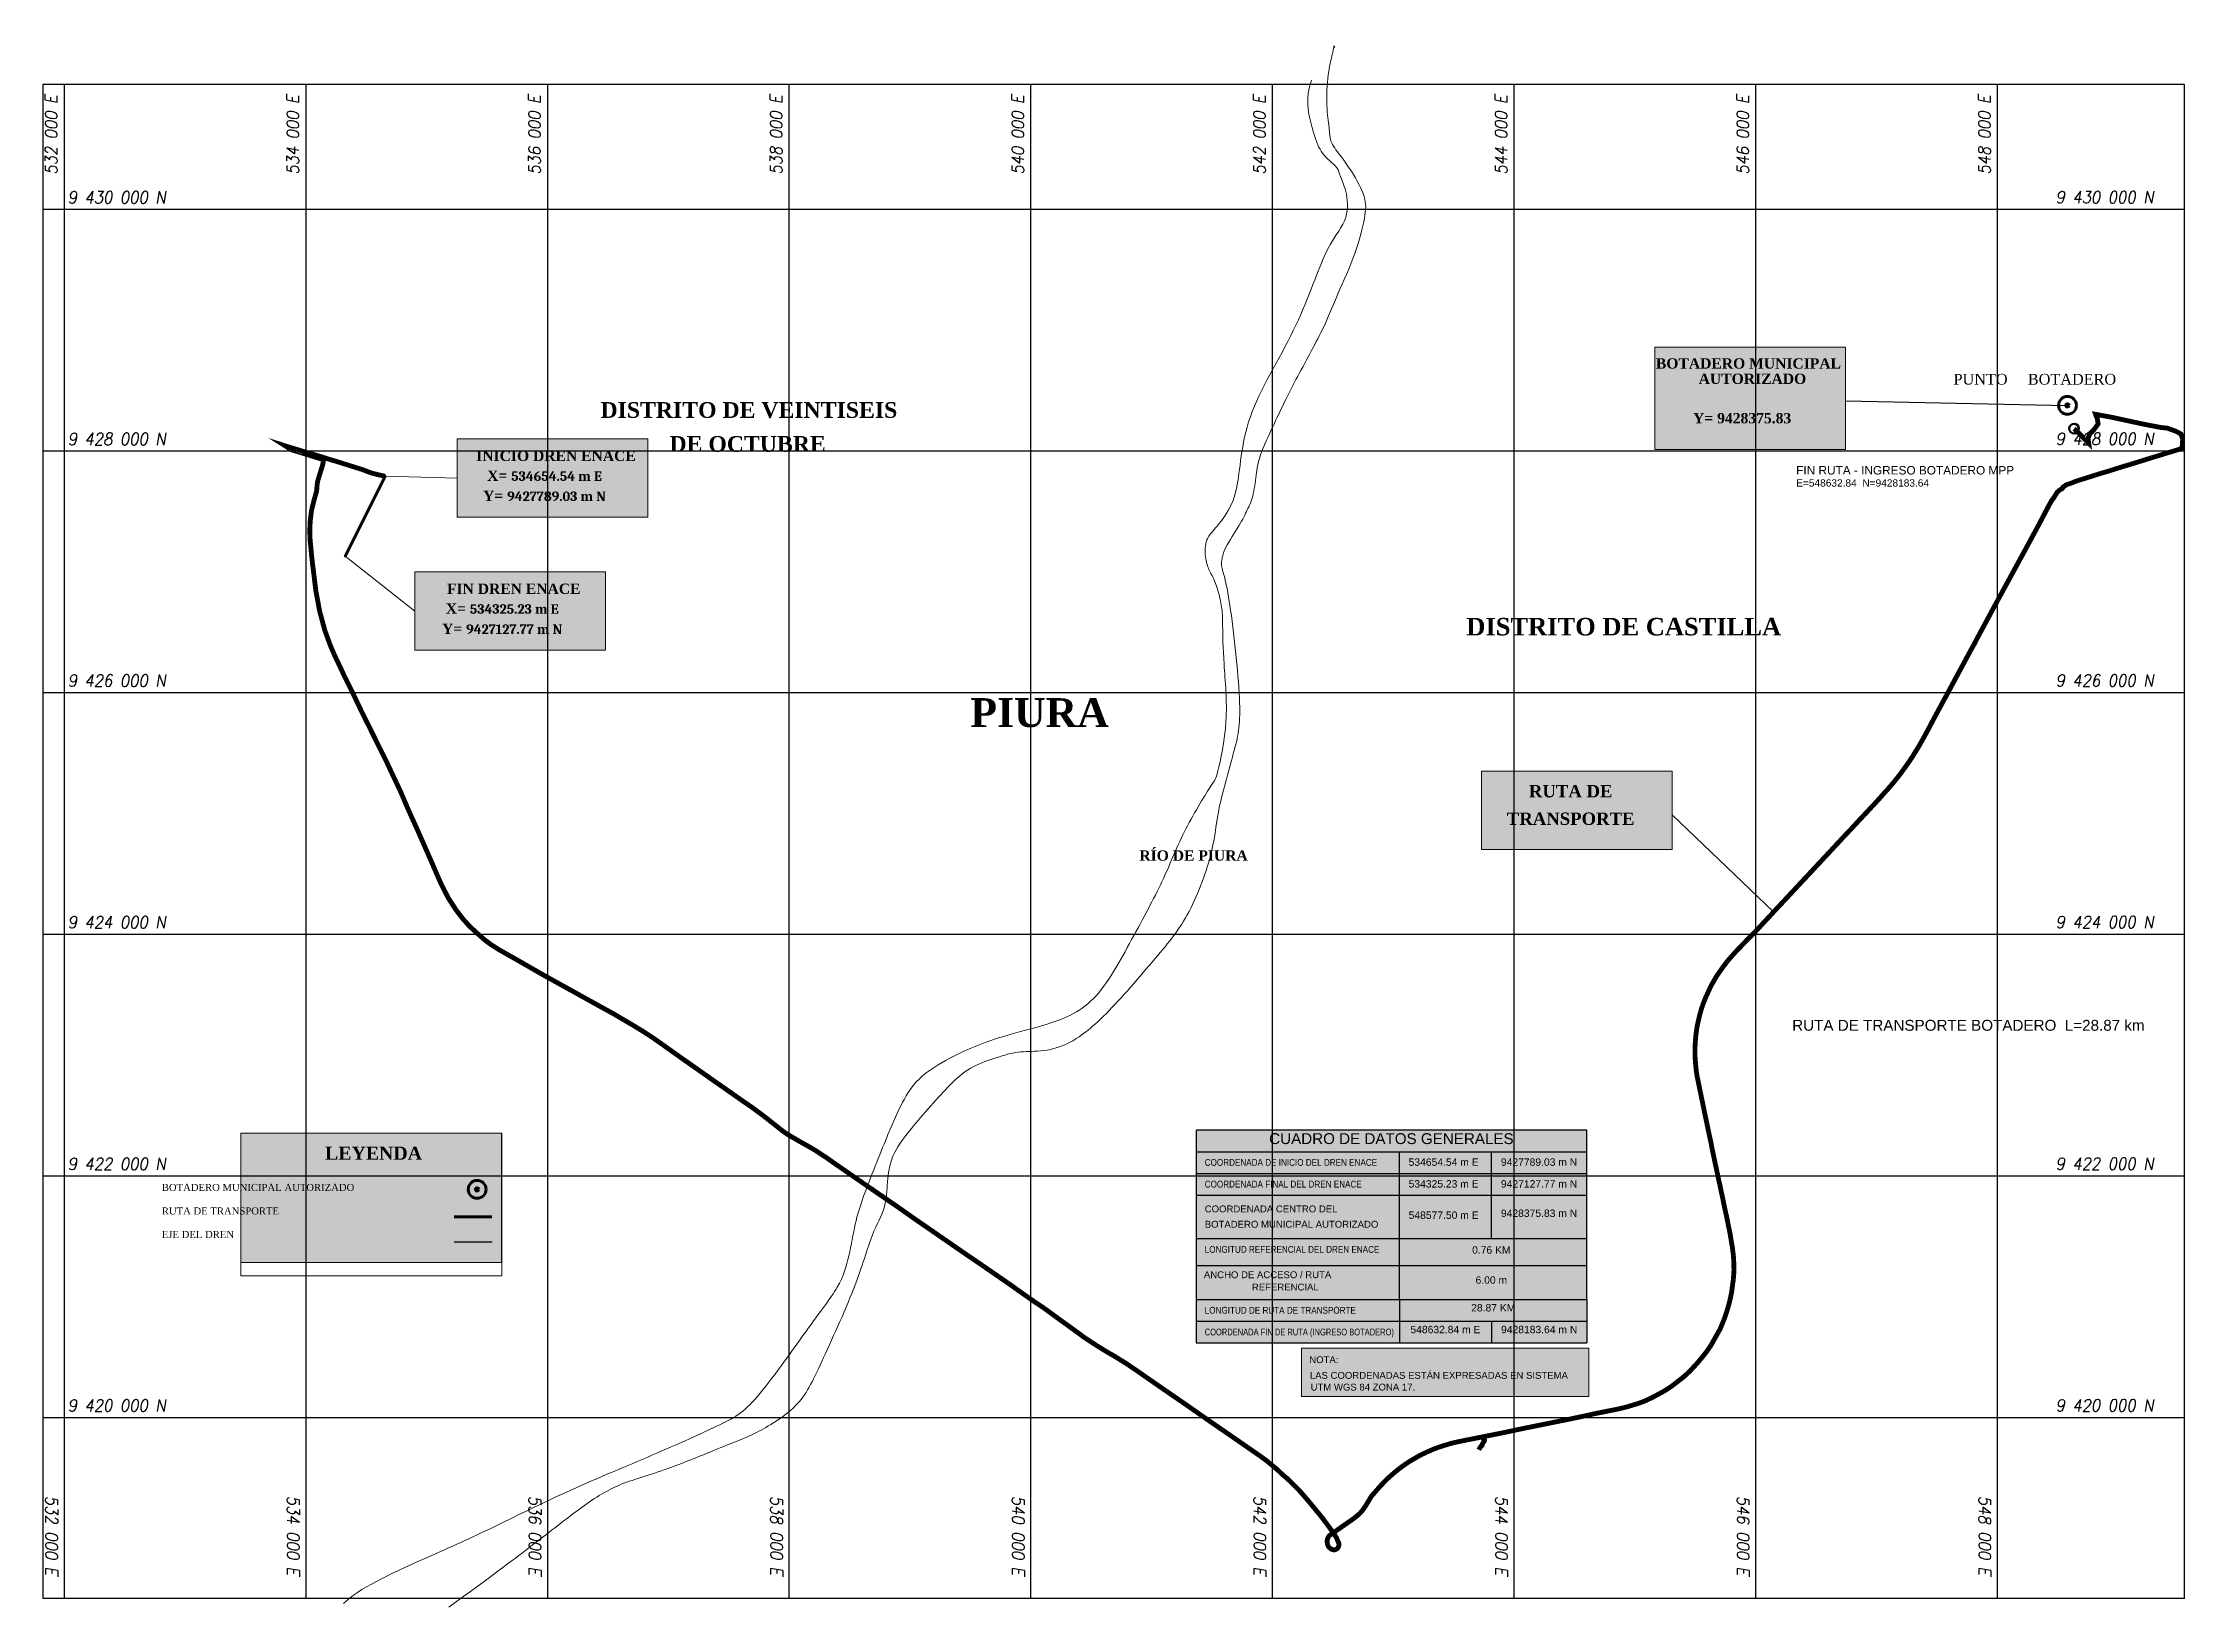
# Model space of a CAD drawing. Header units: millimetres. Extents: x 531822 to 624434, y 9254344 to 9431377.
# Drawn here: x 531822 to 549552, y 9418429 to 9431377 of the extents above; entities outside this region: 1.
import ezdxf
from ezdxf.enums import TextEntityAlignment as Align

# ---------------------------------------------------------------- set-up
doc = ezdxf.new("R2010")
doc.units = ezdxf.units.MM
doc.header["$LTSCALE"] = 25.4
doc.header["$MEASUREMENT"] = 0
for name, color, linetype, lineweight in [('ACOTAMIENTO EJES', 210, 'Continuous', 13), ('CUADROS', 252, 'Continuous', 20), ('EJE DREN ENACE', 5, 'Continuous', 50), ('RUTA DE TRANSPORTE BOTADERO', 140, 'Continuous', 50)]:
    doc.layers.add(name, color=color, linetype=linetype, lineweight=lineweight)
for name, color, linetype in [('Cuadricula Coordenadas', 5, 'Continuous'), ('TABLE', 7, 'Continuous'), ('TEXT', 7, 'Continuous')]:
    doc.layers.add(name, color=color, linetype=linetype)
doc.styles.add('Coordenadas', font='romans', dxfattribs={"width": 0.9, "height": 5})
doc.styles.add('SANSSERIFBOLD1', font='sanss___.ttf')
doc.styles.get("Standard").update_dxf_attribs({"font": 'arial.ttf'})

msp = doc.modelspace()

# ---------------------------------------------------------------- hatches: boundary and pattern name
at = {"layer": 'CUADROS', "true_color": 0xffffff, "transparency": 33554687}
h = msp.add_hatch(color=7, dxfattribs=at)
h.dxf.hatch_style = 1
h.paths.add_polyline_path([(546740, 9428857), (546000, 9428857), (546000, 9428011), (546740, 9428011)])
h.paths.add_polyline_path([(546000, 9428857), (545162, 9428857), (545162, 9428011), (546000, 9428011)])
h = msp.add_hatch(color=7, dxfattribs=at)
h.dxf.hatch_style = 1
h.paths.add_polyline_path([(536828, 9428098), (535530, 9428098), (535530, 9427450), (536828, 9427450)])
h.paths.add_polyline_path([(535530, 9428098), (535250, 9428098), (535250, 9427450), (535530, 9427450)])
h = msp.add_hatch(color=7, dxfattribs=at)
h.dxf.hatch_style = 1
h.paths.add_polyline_path([(536478, 9426998), (535180, 9426998), (535180, 9426350), (536478, 9426350)])
h.paths.add_polyline_path([(535180, 9426998), (534900, 9426998), (534900, 9426350), (535180, 9426350)])
h = msp.add_hatch(color=7, dxfattribs=at)
h.dxf.hatch_style = 1
h.paths.add_polyline_path([(545306, 9425348), (544008, 9425348), (544008, 9424700), (545306, 9424700)])
h.paths.add_polyline_path([(544008, 9425348), (543728, 9425348), (543728, 9424700), (544008, 9424700)])
h = msp.add_hatch(color=7, dxfattribs=at)
h.dxf.hatch_style = 1
h.paths.add_polyline_path([(544601, 9422378), (541366, 9422378), (541366, 9420976), (544601, 9420976)])
h = msp.add_hatch(color=7, dxfattribs=at)
h.dxf.hatch_style = 1
h.paths.add_polyline_path([(535622, 9422351), (534000, 9422351), (534000, 9422000), (535622, 9422000)])
h.paths.add_polyline_path([(534000, 9422351), (533460, 9422351), (533460, 9422000), (534000, 9422000)])
h.paths.add_polyline_path([(534000, 9422000), (533460, 9422000), (533460, 9421282), (534000, 9421282)])
h.paths.add_polyline_path([(535622, 9422000), (534000, 9422000), (534000, 9421282), (535622, 9421282)])
at = {"layer": 'CUADROS', "true_color": 0xffffff}
msp.add_hatch(color=7, dxfattribs=at).paths.add_polyline_path([(541366, 9420976), (544601, 9420976), (544601, 9420616), (541366, 9420616)])
at = {"layer": 'CUADROS', "true_color": 0xffffff, "transparency": 33554687}
h = msp.add_hatch(color=7, dxfattribs=at)
h.dxf.hatch_style = 1
h.paths.add_polyline_path([(544618, 9420573), (542238, 9420573), (542238, 9420172), (544618, 9420172)])

# ---------------------------------------------------------------- linework, layer by layer
at = {"layer": 'Cuadricula Coordenadas', "color": 5, "lineweight": 30}
msp.add_line((549546, 9431032), (531822, 9431032), dxfattribs=at)
at = {"layer": 'Cuadricula Coordenadas', "color": 8}
for p, q in [((532000, 9418502), (532000, 9431032)), ((534000, 9418502), (534000, 9431032)), ((536000, 9418502), (536000, 9431032)), ((538000, 9418502), (538000, 9431032)), ((540000, 9418502), (540000, 9431032)), ((542000, 9418502), (542000, 9431032)), ((544000, 9418502), (544000, 9431032)), ((546000, 9418502), (546000, 9431032)), ((548000, 9418502), (548000, 9431032)), ((531822, 9430000), (549546, 9430000)), ((531822, 9428000), (549546, 9428000)), ((531822, 9426000), (549546, 9426000)), ((531822, 9424000), (549546, 9424000)), ((531822, 9422000), (549546, 9422000)), ((531822, 9420000), (549546, 9420000))]:
    msp.add_line(p, q, dxfattribs=at)
at = {"layer": 'Cuadricula Coordenadas', "color": 5}
msp.add_line((549546, 9418502), (549546, 9431032), dxfattribs=at)
at = {"layer": 'Cuadricula Coordenadas', "color": 1, "lineweight": 30}
msp.add_line((531824, 9418502), (549549, 9418502), dxfattribs=at)
at = {"layer": 'Cuadricula Coordenadas', "color": 5}
msp.add_lwpolyline([(531822, 9418502), (549546, 9418502), (549546, 9431032), (531822, 9431032), (531822, 9418502)], dxfattribs=at)
at = {"layer": 'CUADROS', "color": 1, "lineweight": 30}
for p, q in [((546740, 9428415), (548578, 9428376)), ((545306, 9424988), (546146, 9424183))]:
    msp.add_line(p, q, dxfattribs=at)
at = {"layer": 'CUADROS', "color": 1}
for p, q in [((535250, 9427774), (534655, 9427789)), ((534900, 9426674), (534325, 9427128))]:
    msp.add_line(p, q, dxfattribs=at)
at = {"layer": 'CUADROS', "color": 140, "lineweight": 100}
msp.add_line((535227, 9421661), (535539, 9421661), dxfattribs=at)
at = {"layer": 'CUADROS', "color": 5, "lineweight": 30}
msp.add_line((535227, 9421452), (535542, 9421452), dxfattribs=at)
at = {"layer": 'CUADROS', "color": 1}
for points in [[(531822, 9431032), (549546, 9431032), (549546, 9418502), (531822, 9418502)], [(533460, 9422351), (535622, 9422351), (535622, 9421171), (533460, 9421171)]]:
    msp.add_lwpolyline(points, close=True, dxfattribs=at)
at = {"layer": 'CUADROS', "color": 18, "lineweight": 20, "true_color": 0x000000}
for points in [[(545162, 9428857), (546740, 9428857), (546740, 9428011), (545162, 9428011)], [(535250, 9428098), (536828, 9428098), (536828, 9427450), (535250, 9427450)], [(534900, 9426998), (536478, 9426998), (536478, 9426350), (534900, 9426350)], [(543728, 9425348), (545306, 9425348), (545306, 9424700), (543728, 9424700)]]:
    msp.add_lwpolyline(points, close=True, dxfattribs=at)
at = {"layer": 'CUADROS', "color": 7}
msp.add_lwpolyline([(533460, 9422351), (535617, 9422351), (535617, 9421282), (533460, 9421282)], close=True, dxfattribs=at)
at = {"layer": 'CUADROS', "color": 18, "true_color": 0x000000}
msp.add_lwpolyline([(542238, 9420573), (544618, 9420573), (544618, 9420172), (542238, 9420172)], close=True, dxfattribs=at)
at = {"layer": 'CUADROS', "color": 5, "lineweight": 100}
for centre, radius in [((548578, 9428376), 74), ((548578, 9428376), 13.6), ((548578, 9428376), 3.96), ((535416, 9421887), 74), ((535416, 9421887), 13.6)]:
    msp.add_circle(centre, radius, dxfattribs=at)
at = {"layer": 'CUADROS', "color": 1}
for centre in [(534655, 9427789), (534325, 9427128)]:
    msp.add_circle(centre, 8.3, dxfattribs=at)
at = {"layer": 'CUADROS'}
msp.add_circle((624373, 9254405), 61, dxfattribs=at)
at = {"layer": 'CUADROS', "color": 4}
for points in [[(535181, 9418429), (535535, 9418684), (535863, 9418933), (536259, 9419242), (536555, 9419447), (536925, 9419539), (537534, 9419793), (537687, 9419844), (538093, 9420081), (538238, 9420397), (538566, 9421107), (538686, 9421547), (538804, 9421724), (538808, 9421957), (538838, 9422146), (538945, 9422323), (539350, 9422787), (539513, 9422910), (539724, 9422981), (539891, 9423032), (540072, 9423024), (540302, 9423071), (540595, 9423289), (541060, 9423835), (541316, 9424140), (541526, 9424726), (541530, 9424992), (541702, 9425576), (541752, 9425821), (541639, 9426863), (541573, 9427039), (541575, 9427069), (541593, 9427187), (541735, 9427393), (541791, 9427516), (541838, 9427605), (541867, 9427812), (541882, 9427939), (541964, 9428121), (542172, 9428563), (542421, 9429000), (542526, 9429275), (542697, 9429644), (542770, 9429952), (542778, 9430090), (542657, 9430320), (542505, 9430512), (542469, 9430584), (542471, 9430687), (542438, 9430865), (542462, 9431172), (542497, 9431277), (542509, 9431377), (542512, 9431336)], [(542322, 9431068), (542267, 9430916), (542322, 9430694), (542376, 9430498), (542471, 9430398), (542547, 9430337), (542550, 9430285), (542621, 9430139), (542628, 9429898), (542434, 9429694), (542214, 9429002), (541737, 9428266), (541731, 9427624), (541545, 9427374), (541439, 9427271), (541439, 9427117), (541472, 9427007), (541506, 9426964), (541549, 9426844), (541583, 9426702), (541586, 9426588), (541590, 9426262), (541641, 9425764), (541529, 9425263), (541528, 9425298), (541244, 9424828), (541105, 9424451), (540840, 9423970), (540534, 9423395), (540121, 9423244), (539783, 9423161), (539545, 9423077), (539347, 9422988), (539045, 9422811), (538915, 9422567), (538845, 9422417), (538601, 9421808), (538545, 9421612), (538496, 9421332), (538426, 9421089), (538174, 9420772), (537694, 9420077), (537466, 9419953), (536828, 9419667), (536156, 9419393), (535444, 9419034), (534989, 9418836), (534431, 9418582), (534311, 9418458)]]:
    msp.add_open_spline(points, degree=3, dxfattribs=at)
at = {"layer": 'EJE DREN ENACE', "const_width": 25}
msp.add_lwpolyline([(534655, 9427789), (534325, 9427128)], dxfattribs=at)
at = {"layer": 'RUTA DE TRANSPORTE BOTADERO', "const_width": 40}
msp.add_lwpolyline([(534655, 9427789), (534585, 9427805), (534563, 9427811), (534540, 9427817), (534457, 9427848), (534407, 9427863), (534405, 9427864), (534348, 9427882), (534253, 9427912), (534204, 9427926), (534135, 9427948), (533853, 9428033), (533828, 9428041), (533850, 9428027), (533879, 9428009), (533953, 9427986), (534002, 9427971), (534136, 9427929), (534139, 9427928), (534141, 9427926), (534143, 9427923), (534144, 9427920), (534144, 9427915), (534144, 9427910), (534134, 9427871), (534102, 9427768), (534098, 9427753), (534096, 9427744), (534092, 9427721), (534090, 9427696), (534088, 9427668), (534064, 9427583), (534045, 9427504), (534044, 9427495), (534035, 9427419), (534031, 9427342), (534034, 9427260), (534042, 9427180), (534045, 9427144), (534055, 9427056), (534061, 9427009), (534062, 9426999), (534066, 9426968), (534072, 9426919), (534082, 9426836), (534094, 9426775), (534102, 9426732), (534104, 9426719), (534115, 9426664), (534156, 9426513), (534198, 9426398), (534208, 9426373), (534239, 9426302), (534279, 9426218), (534318, 9426134), (534337, 9426097), (534346, 9426079), (534370, 9426031), (534392, 9425985), (534400, 9425968), (534465, 9425832), (534506, 9425749), (534517, 9425728), (534606, 9425547), (534613, 9425534), (534663, 9425434), (534697, 9425361), (534785, 9425174), (534842, 9425040), (534876, 9424964), (534900, 9424911), (534923, 9424861), (535048, 9424576), (535099, 9424458), (535114, 9424425), (535124, 9424404), (535143, 9424366), (535177, 9424300), (535211, 9424247), (535246, 9424194), (535301, 9424123), (535353, 9424065), (535424, 9424000), (535484, 9423948), (535528, 9423915), (535597, 9423871), (535740, 9423790), (535745, 9423787), (535974, 9423656), (535994, 9423645), (536297, 9423477), (536409, 9423415), (536449, 9423393), (536549, 9423338), (536623, 9423294), (536714, 9423241), (536715, 9423240), (536784, 9423198), (536826, 9423171), (536876, 9423138), (536960, 9423079), (536985, 9423061), (536989, 9423058), (537103, 9422977), (537149, 9422945), (537402, 9422767), (537440, 9422741), (537480, 9422713), (537602, 9422627), (537692, 9422565), (537721, 9422544), (537745, 9422526), (537780, 9422500), (537815, 9422473), (537858, 9422439), (537902, 9422404), (537925, 9422386), (537948, 9422368), (537972, 9422351), (537997, 9422335), (538092, 9422280), (538181, 9422230), (538209, 9422213), (538232, 9422199), (538263, 9422178), (538294, 9422158), (538302, 9422153), (538336, 9422129), (538360, 9422112), (538594, 9421950), (538604, 9421943), (538857, 9421769), (538865, 9421764), (538871, 9421760), (539057, 9421629), (539059, 9421628), (539359, 9421421), (539459, 9421352), (539575, 9421273), (539842, 9421089), (539894, 9421051), (539970, 9420998), (540020, 9420963), (540069, 9420930), (540106, 9420905), (540112, 9420900), (540120, 9420895), (540142, 9420879), (540260, 9420793), (540295, 9420768), (540383, 9420704), (540396, 9420695), (540410, 9420685), (540429, 9420670), (540473, 9420640), (540510, 9420616), (540541, 9420596), (540589, 9420566), (540638, 9420536), (540686, 9420509), (540709, 9420495), (540741, 9420475), (540780, 9420451), (540803, 9420436), (540832, 9420416), (540871, 9420390), (540948, 9420336), (541071, 9420251), (541164, 9420187), (541306, 9420089), (541350, 9420058), (541458, 9419983), (541467, 9419977), (541498, 9419955), (541648, 9419852), (541879, 9419692), (541891, 9419684), (541903, 9419676), (541913, 9419668), (541930, 9419656), (541947, 9419643), (541969, 9419625), (541991, 9419607), (542040, 9419566), (542091, 9419518), (542117, 9419497), (542142, 9419473), (542153, 9419462), (542167, 9419448), (542203, 9419413), (542237, 9419377), (542245, 9419367), (542268, 9419341), (542278, 9419329), (542311, 9419290), (542343, 9419251), (542370, 9419218), (542377, 9419210), (542410, 9419169), (542451, 9419114), (542469, 9419090), (542487, 9419066), (542497, 9419052), (542503, 9419042), (542517, 9419022), (542529, 9419002), (542535, 9418987), (542540, 9418974), (542545, 9418965), (542547, 9418960), (542548, 9418956), (542549, 9418951), (542549, 9418946), (542548, 9418940), (542547, 9418935), (542545, 9418930), (542543, 9418925), (542540, 9418920), (542536, 9418915), (542531, 9418911), (542526, 9418908), (542521, 9418906), (542515, 9418904), (542509, 9418904), (542502, 9418904), (542495, 9418906), (542488, 9418909), (542481, 9418912), (542475, 9418917), (542469, 9418922), (542464, 9418928), (542460, 9418934), (542457, 9418941), (542455, 9418948), (542453, 9418954), (542452, 9418961), (542451, 9418968), (542451, 9418975), (542452, 9418983), (542453, 9418990), (542456, 9418998), (542457, 9419002), (542459, 9419006), (542462, 9419011), (542465, 9419015), (542469, 9419020), (542475, 9419025), (542481, 9419030), (542577, 9419097), (542617, 9419125), (542673, 9419164), (542685, 9419174), (542697, 9419183), (542709, 9419194), (542718, 9419202), (542727, 9419211), (542736, 9419221), (542745, 9419232), (542753, 9419243), (542761, 9419255), (542771, 9419269), (542788, 9419298), (542800, 9419318), (542819, 9419349), (542848, 9419382), (542876, 9419414), (542910, 9419451), (542935, 9419477), (542957, 9419498), (542979, 9419518), (543002, 9419538), (543025, 9419557), (543054, 9419580), (543083, 9419601), (543113, 9419622), (543144, 9419642), (543176, 9419660), (543208, 9419679), (543241, 9419696), (543273, 9419711), (543305, 9419725), (543337, 9419739), (543372, 9419752), (543406, 9419763), (543442, 9419774), (543472, 9419783), (543503, 9419791), (543534, 9419798), (543565, 9419804), (543593, 9419810), (543730, 9419837), (543737, 9419829), (543745, 9419824), (543751, 9419821), (543753, 9419818), (543754, 9419814), (543754, 9419810), (543752, 9419803), (543747, 9419797), (543741, 9419789), (543737, 9419782), (543736, 9419775), (543734, 9419770), (543732, 9419765), (543725, 9419761), (543719, 9419754), (543715, 9419747), (543710, 9419738), (543707, 9419731), (543710, 9419738), (543715, 9419747), (543719, 9419754), (543725, 9419761), (543732, 9419765), (543734, 9419770), (543736, 9419775), (543737, 9419782), (543741, 9419789), (543747, 9419797), (543752, 9419803), (543754, 9419810), (543754, 9419814), (543753, 9419818), (543753, 9419818), (543751, 9419821), (543745, 9419824), (543737, 9419829), (543730, 9419837), (543746, 9419840), (543910, 9419873), (544041, 9419901), (544056, 9419904), (544080, 9419909), (544094, 9419912), (544257, 9419945), (544263, 9419946), (544361, 9419966), (544514, 9419997), (544693, 9420036), (544723, 9420042), (544805, 9420058), (544855, 9420068), (544902, 9420079), (544934, 9420087), (545012, 9420111), (545039, 9420120), (545062, 9420128), (545093, 9420141), (545124, 9420156), (545139, 9420163), (545209, 9420200), (545234, 9420214), (545243, 9420219), (545271, 9420237), (545293, 9420251), (545317, 9420269), (545371, 9420311), (545403, 9420336), (545413, 9420345), (545457, 9420386), (545462, 9420392), (545511, 9420445), (545554, 9420496), (545592, 9420544), (545600, 9420556), (545623, 9420589), (545641, 9420620), (545688, 9420704), (545703, 9420730), (545721, 9420773), (545739, 9420818), (545756, 9420868), (545769, 9420911), (545776, 9420937), (545782, 9420959), (545791, 9420997), (545802, 9421056), (545803, 9421070), (545808, 9421107), (545810, 9421119), (545813, 9421142), (545814, 9421159), (545816, 9421180), (545818, 9421219), (545816, 9421300), (545812, 9421351), (545811, 9421357), (545805, 9421408), (545804, 9421414), (545801, 9421429), (545800, 9421434), (545798, 9421445), (545794, 9421471), (545783, 9421537), (545773, 9421581), (545758, 9421658), (545746, 9421710), (545729, 9421792), (545726, 9421809), (545725, 9421814), (545715, 9421858), (545713, 9421866), (545712, 9421873), (545701, 9421926), (545692, 9421964), (545670, 9422070), (545668, 9422077), (545635, 9422234), (545634, 9422241), (545633, 9422244), (545628, 9422273), (545615, 9422332), (545609, 9422360), (545598, 9422413), (545595, 9422426), (545594, 9422433), (545569, 9422550), (545569, 9422553), (545547, 9422657), (545526, 9422760), (545519, 9422794), (545512, 9422828), (545507, 9422862), (545503, 9422897), (545500, 9422926), (545498, 9422955), (545496, 9422985), (545495, 9423014), (545495, 9423049), (545497, 9423083), (545499, 9423118), (545502, 9423153), (545505, 9423177), (545506, 9423187), (545511, 9423221), (545517, 9423255), (545525, 9423289), (545532, 9423319), (545540, 9423349), (545548, 9423378), (545557, 9423404), (545566, 9423431), (545570, 9423441), (545577, 9423457), (545587, 9423483), (545595, 9423499), (545599, 9423508), (545610, 9423532), (545621, 9423557), (545633, 9423580), (545646, 9423603), (545659, 9423625), (545672, 9423648), (545686, 9423669), (545708, 9423700), (545723, 9423721), (545727, 9423728), (545734, 9423736), (545738, 9423741), (545753, 9423762), (545770, 9423783), (545788, 9423804), (545806, 9423824), (545824, 9423844), (545850, 9423872), (545905, 9423929), (545926, 9423951), (545953, 9423978), (545961, 9423986), (546008, 9424034), (546021, 9424048), (546053, 9424083), (546097, 9424130), (546111, 9424145), (546116, 9424150), (546146, 9424183), (546169, 9424208), (546262, 9424307), (546273, 9424319), (546331, 9424381), (546380, 9424434), (546464, 9424523), (546467, 9424527), (546521, 9424585), (546528, 9424592), (546544, 9424609), (546555, 9424622), (546580, 9424648), (546624, 9424695), (546633, 9424705), (546705, 9424782), (546706, 9424784), (546784, 9424866), (546810, 9424894), (546866, 9424955), (546877, 9424966), (546920, 9425012), (546955, 9425050), (546978, 9425074), (547032, 9425133), (547037, 9425139), (547075, 9425182), (547083, 9425190), (547104, 9425215), (547108, 9425219), (547118, 9425230), (547143, 9425260), (547167, 9425290), (547190, 9425319), (547212, 9425349), (547234, 9425379), (547255, 9425409), (547262, 9425419), (547276, 9425439), (547287, 9425457), (547298, 9425473), (547302, 9425479), (547302, 9425479), (547305, 9425484), (547308, 9425490), (547319, 9425507), (547340, 9425541), (547350, 9425557), (547368, 9425590), (547376, 9425602), (547401, 9425649), (547424, 9425691), (547466, 9425771), (547574, 9425971), (547590, 9426000), (547604, 9426026), (547621, 9426059), (547640, 9426093), (547644, 9426100), (547645, 9426103), (547718, 9426238), (547741, 9426281), (547776, 9426346), (547783, 9426359), (547796, 9426381), (547827, 9426440), (547828, 9426442), (547869, 9426519), (547996, 9426754), (548213, 9427152), (548332, 9427372), (548356, 9427417), (548405, 9427511), (548430, 9427558), (548447, 9427588), (548450, 9427593), (548457, 9427600), (548466, 9427613), (548486, 9427646), (548490, 9427652), (548493, 9427657), (548496, 9427659), (548497, 9427661), (548503, 9427666), (548509, 9427671), (548517, 9427678), (548521, 9427679), (548525, 9427681), (548529, 9427683), (548532, 9427685), (548534, 9427688), (548537, 9427691), (548539, 9427695), (548540, 9427699), (548547, 9427704), (548552, 9427707), (548555, 9427709), (548561, 9427713), (548568, 9427718), (548575, 9427721), (548581, 9427723), (548587, 9427725), (548617, 9427735), (548624, 9427738), (548629, 9427740), (548630, 9427741), (548636, 9427744), (548684, 9427760), (548695, 9427763), (548771, 9427787), (548859, 9427815), (548882, 9427821), (548915, 9427831), (549019, 9427864), (549025, 9427865), (549032, 9427868), (549093, 9427886), (549177, 9427912), (549212, 9427923), (549237, 9427931), (549258, 9427937), (549298, 9427950), (549329, 9427959), (549374, 9427973), (549393, 9427979), (549443, 9427994), (549463, 9428000), (549521, 9428018), (549528, 9428041), (549532, 9428098), (549517, 9428139), (549480, 9428160), (549407, 9428187), (549344, 9428194), (549197, 9428223), (549072, 9428250), (548947, 9428277), (548811, 9428302), (548825, 9428265), (548832, 9428223), (548796, 9428173), (548762, 9428140), (548748, 9428104), (548754, 9428063), (548727, 9428090), (548675, 9428144), (548633, 9428184)], dxfattribs=at)
at = {"layer": 'RUTA DE TRANSPORTE BOTADERO'}
msp.add_circle((548633, 9428184), 40, dxfattribs=at)
at = {"layer": 'TABLE'}
for p, q in [((544601, 9422378), (541366, 9422378)), ((541366, 9422378), (541366, 9420976)), ((544601, 9420976), (544601, 9422378)), ((541366, 9422199), (544601, 9422199)), ((543050, 9420976), (543050, 9422199)), ((543810, 9421480), (543810, 9422199)), ((541366, 9422019), (544601, 9422019)), ((541366, 9421839), (544601, 9421839)), ((541366, 9421480), (544601, 9421480)), ((541366, 9421256), (544601, 9421256)), ((541366, 9420976), (544601, 9420976)), ((541366, 9420976), (541366, 9420616)), ((543050, 9420976), (543050, 9420616)), ((544601, 9420976), (544601, 9420616)), ((541366, 9420796), (544601, 9420796)), ((543810, 9420796), (543810, 9420616)), ((541366, 9420616), (544601, 9420616))]:
    msp.add_line(p, q, dxfattribs=at)

# ---------------------------------------------------------------- texts
at = {"attachment_point": 1}
for s, width, gutter_width, heights, insert, char_height in [('\\pxqc;{\\fTimes New Roman|b1|i0|c0|p18;\\C1;BOTADERO MUNICIPAL }', 1669.88, 85.7, [87.4], (545103, 9428766), 85.5), ('\\pxqc;{\\fTimes New Roman|b1|i0|c0|p18;\\C1;AUTORIZADO}', 1669.88, 85.7, [87.4], (545136, 9428639), 85.5), ('{\\fTimes New Roman|b0|i0|c0|p18;PUNTO     BOTADERO}', 1472.92, 89.1, [0], (547635, 9428637), 88.88), ('{\\fTimes New Roman|b1|i0|c0|p18;\\C256;\\c0;DISTRITO DE VEINTISEIS}', 2540.13, 130, [133], (536437, 9428403), 130.06), ('\\pxqc;{\\fTimes New Roman|b1|i0|c0|p18;\\C1;Y= 9428375.83}', 1669.88, 85.7, [87.4], (545051, 9428313), 85.5), ('{\\fTimes New Roman|b1|i0|c0|p18;\\C256;\\c0;DE OCTUBRE}', 2540.13, 130, [133], (537008, 9428122), 130.06), ('\\pxqc;{\\fTimes New Roman|b1|i0|c0|p18;\\C1;INICIO DREN ENACE}', 1669.88, 85.7, [87.4], (535234, 9428001), 85.5), ('\\pxqc;{\\fTimes New Roman|b1|i0|c0|p18;\\C1;Y= \\fCambria|b1|i0|c0|p18;\\H0.91667x;9427789.03 m N}', 1669.88, 85.7, [87.4], (535139, 9427670), 85.5), ('\\pxqc;{\\fTimes New Roman|b1|i0|c0|p18;\\C1;FIN DREN ENACE}', 1669.88, 85.7, [87.4], (534884, 9426901), 85.5), ('\\pxqc;{\\fTimes New Roman|b1|i0|c0|p18;\\C1;Y= \\fCambria|b1|i0|c0|p18;\\H0.91667x;9427127.77 m N}', 1669.88, 85.7, [87.4], (534789, 9426570), 85.5), ('{\\fTimes New Roman|b1|i0|c0|p18;\\C256;\\c0;DISTRITO DE CASTILLA}', 2832.65, 145, [148], (543603, 9426617), 145.04), ('{\\fTimes New Roman|b1|i0|c0|p18;\\C256;\\c0;PIURA}', 4679.18, 240, [245], (539498, 9425953), 239.59), ('\\pxqc;{\\fTimes New Roman|b1|i0|c0|p18;\\C1;RUTA DE }', 1999.02, 103, [105], (543467, 9425234), 102.36), ('\\pxqc;{\\fTimes New Roman|b1|i0|c0|p18;\\C1;TRANSPORTE}', 1999.02, 103, [105], (543467, 9425006), 102.36), ('{\\fTimes New Roman|b1|i0|c0|p18;\\C256;\\c0;RÍO DE PIURA}', 1669.88, 85.7, [87.4], (540897, 9424693), 85.5)]:
    msp.add_mtext_dynamic_manual_height_columns(s, width=width, gutter_width=gutter_width, heights=heights, dxfattribs=dict(at, insert=insert, char_height=char_height))
at = {"color": 1, "char_height": 85.5, "attachment_point": 1}
for s, insert in [('\\pxqc;{\\fTimes New Roman|b1|i0|c0|p18;X= \\fCambria|b1|i0|c0|p18;\\H0.91667x;534654.54 m E}', (535139, 9427837)), ('\\pxqc;{\\fTimes New Roman|b1|i0|c0|p18;X= \\fCambria|b1|i0|c0|p18;\\H0.91667x;534325.23 m E}', (534789, 9426737))]:
    msp.add_mtext_dynamic_manual_height_columns(s, width=1669.88, gutter_width=85.7, heights=[87.4], dxfattribs=dict(at, insert=insert))
at = {"layer": 'ACOTAMIENTO EJES', "color": 0, "attachment_point": 5, "style": 'SANSSERIFBOLD1'}
for s, insert, char_height in [('{\\fRomantic|b1|i0|c2|p2;LEYENDA}', (534559, 9422186), 108.59), ('\\pxql;{\\fRomantic|b0|i0|c2|p2;BOTADERO MUNICIPAL AUTORIZADO\\P\\PRUTA DE TRANSPORTE\\P\\PEJE DEL DREN}', (533603, 9421708), 58.41)]:
    msp.add_mtext(s, dxfattribs=dict(at, insert=insert, char_height=char_height))
at = {"layer": 'Cuadricula Coordenadas', "color": 1, "lineweight": 30, "style": 'Coordenadas', "oblique": 10, "width": 0.9}
for s, rotation, p in [('   532 000 E', 90, (531891, 9430945)), ('   534 000 E', 90, (533891, 9430945)), ('   536 000 E', 90, (535891, 9430945)), ('   538 000 E', 90, (537891, 9430945)), ('   540 000 E', 90, (539891, 9430945)), ('   542 000 E', 90, (541891, 9430945)), ('   544 000 E', 90, (543891, 9430945)), ('   546 000 E', 90, (545891, 9430945)), ('   548 000 E', 90, (547891, 9430945)), ('   532 000 E', 270, (531895, 9418691)), ('   534 000 E', 270, (533895, 9418691)), ('   536 000 E', 270, (535895, 9418691)), ('   538 000 E', 270, (537895, 9418691)), ('   540 000 E', 270, (539895, 9418691)), ('   542 000 E', 270, (541895, 9418691)), ('   544 000 E', 270, (543895, 9418691)), ('   546 000 E', 270, (545895, 9418691)), ('   548 000 E', 270, (547895, 9418691))]:
    msp.add_text(s, height=100, rotation=rotation, dxfattribs=at).set_placement(p, align=Align.MIDDLE_RIGHT)
for s, p in [(' 9 430 000 N', (531966, 9430098)), (' 9 428 000 N', (531966, 9428098)), (' 9 426 000 N', (531966, 9426098)), (' 9 424 000 N', (531966, 9424098)), (' 9 422 000 N', (531966, 9422098)), (' 9 420 000 N', (531966, 9420098))]:
    msp.add_text(s, height=100, dxfattribs=at).set_placement(p, align=Align.MIDDLE_LEFT)
for s, p in [(' 9 430 000 N', (549290, 9430099)), (' 9 428 000 N', (549290, 9428099)), (' 9 426 000 N', (549290, 9426099)), (' 9 424 000 N', (549290, 9424099)), (' 9 422 000 N', (549290, 9422099)), (' 9 420 000 N', (549290, 9420099))]:
    msp.add_text(s, height=100, dxfattribs=at).set_placement(p, align=Align.MIDDLE_RIGHT)
at = {"layer": 'RUTA DE TRANSPORTE BOTADERO'}
for s, height, p in [('FIN RUTA - INGRESO BOTADERO MPP', 70, (546333, 9427804)), ('E=548632.84  N=9428183.64', 60, (546333, 9427704)), ('RUTA DE TRANSPORTE BOTADERO  L=28.87 km', 90, (546300, 9423200))]:
    msp.add_text(s, height=height, dxfattribs=at).set_placement(p)
at = {"layer": 'TEXT'}
for s, height, p in [('CUADRO DE DATOS GENERALES', 89.87, (542983, 9422262)), ('534654.54 m E', 61.11, (543415, 9422082)), ('9427789.03 m N', 61.11, (544205, 9422082)), ('534325.23 m E', 61.11, (543415, 9421902)), ('9427127.77 m N', 61.11, (544205, 9421902)), ('548577.50 m E', 61.11, (543415, 9421643)), ('9428375.83 m N', 61.11, (544205, 9421659)), ('0.76 KM', 61.1, (543810, 9421355)), ('6.00 m', 61.1, (543810, 9421106))]:
    msp.add_text(s, height=height, dxfattribs=at).set_placement(p, align=Align.CENTER)
for s, width, p in [('COORDENADA DE INICIO DEL DREN ENACE', 0.85, (541438, 9422082)), ('COORDENADA FINAL DEL DREN ENACE', 0.85, (541438, 9421902)), ('LONGITUD REFERENCIAL DEL DREN ENACE', 0.85, (541438, 9421362)), ('LONGITUD DE RUTA DE TRANSPORTE', 0.85, (541438, 9420858)), ('COORDENADA FIN DE RUTA (INGRESO BOTADERO)', 0.72, (541438, 9420678))]:
    msp.add_text(s, height=56.62, dxfattribs=dict(at, width=width)).set_placement(p)
for s, height, p in [('COORDENADA CENTRO DEL ', 56.62, (541438, 9421697)), ('BOTADERO MUNICIPAL AUTORIZADO', 56.62, (541438, 9421570)), ('ANCHO DE ACCESO / RUTA ', 56.62, (541431, 9421152)), ('REFERENCIAL', 56.62, (541828, 9421050)), ('NOTA:', 56.6, (542303, 9420449)), ('LAS COORDENADAS ESTÁN EXPRESADAS EN SISTEMA ', 56.62, (542308, 9420319)), ('UTM WGS 84 ZONA 17.', 56.62, (542314, 9420222))]:
    msp.add_text(s, height=height, dxfattribs=at).set_placement(p)
for s, height, p in [('28.87 KM', 61.1, (543826, 9420858)), ('548632.84 m E', 61.11, (543430, 9420678)), ('9428183.64 m N', 61.11, (544206, 9420678))]:
    msp.add_text(s, height=height, dxfattribs=at).set_placement(p, align=Align.BOTTOM_CENTER)

doc.saveas('drawing.dxf')
